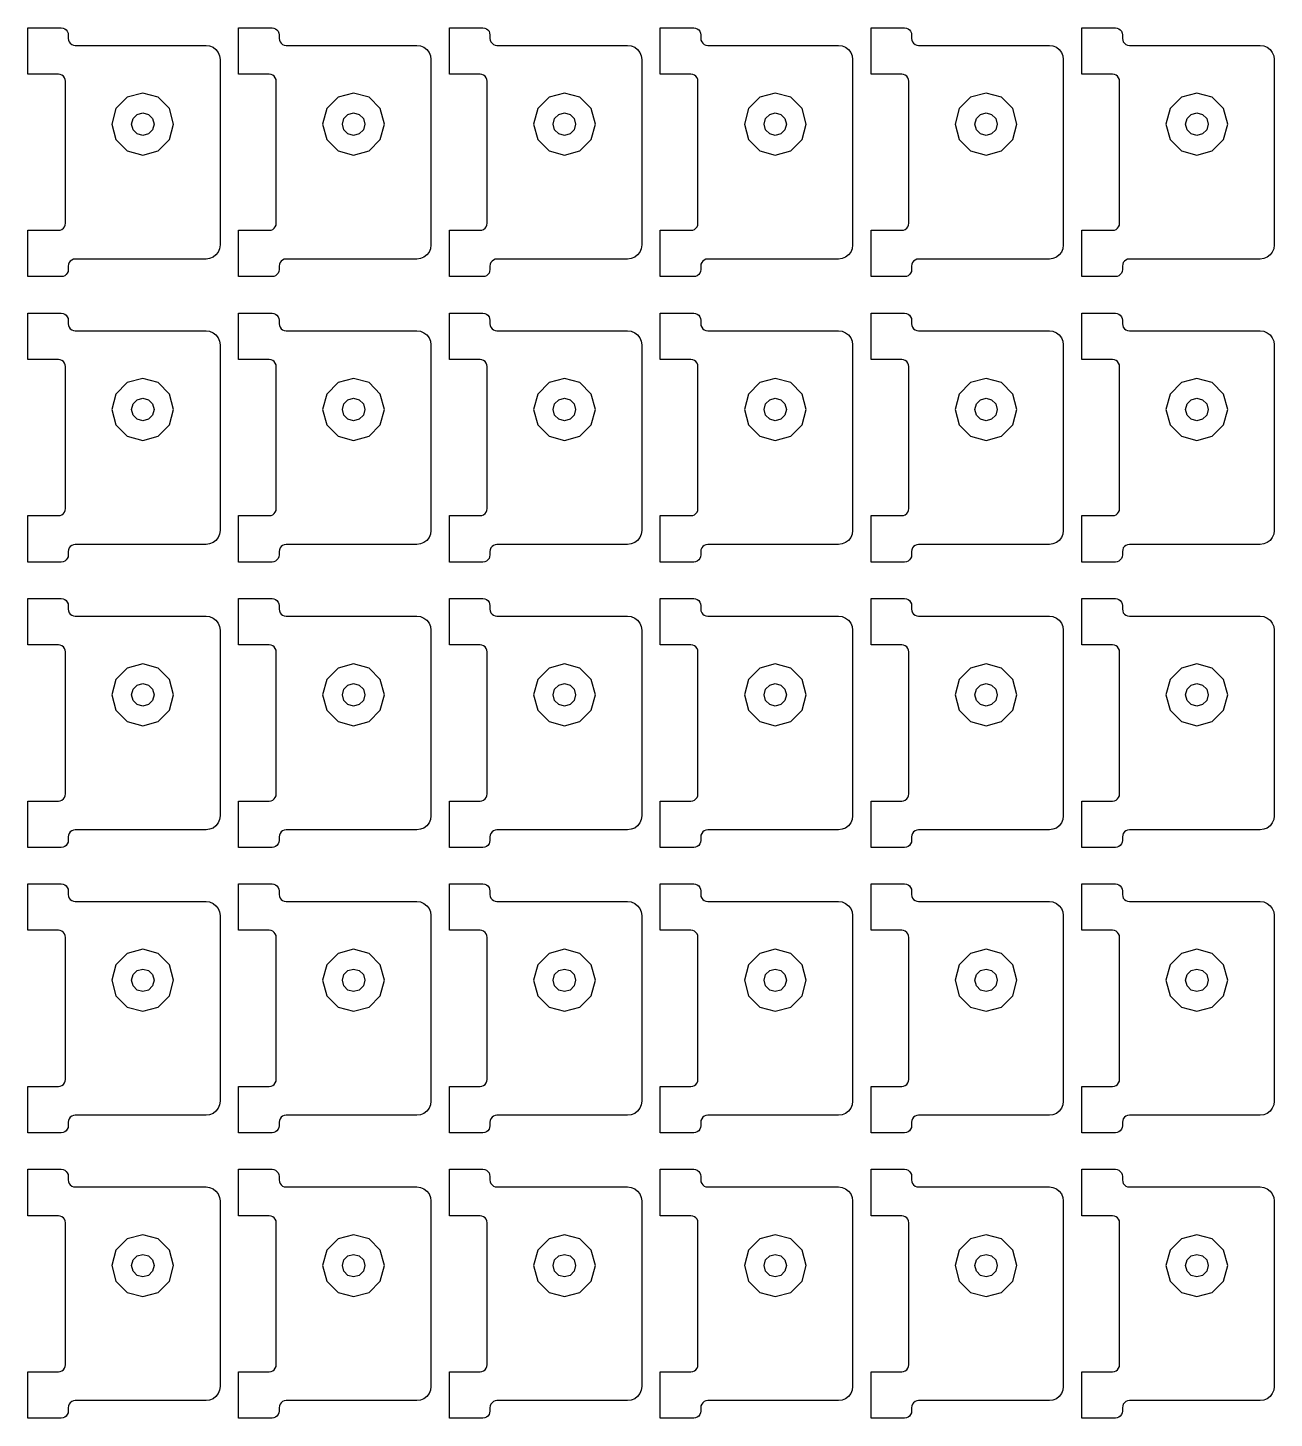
# Model space of a CAD drawing. Extents: x 11 to 212, y 11 to 212.
# Drawn here: x 134.06 to 144.49, y 73.14 to 84.78 of the extents above; entities that cross this region are included whole.
import ezdxf

# ---------------------------------------------------------------- set-up
doc = ezdxf.new("R2010")
doc.units = 0
doc.layers.add('G', color=7, linetype='continuous')

msp = doc.modelspace()

# ---------------------------------------------------------------- linework, layer by layer
at = {"layer": 'G'}
for points in [[(134.318, 83.082), (134.333, 83.084), (134.347, 83.09), (134.359, 83.1), (134.369, 83.112), (134.374, 83.126), (134.376, 83.141), (134.376, 84.329), (134.374, 84.345), (134.369, 84.359), (134.359, 84.371), (134.347, 84.38), (134.333, 84.386), (134.318, 84.388), (134.061, 84.388), (134.061, 84.776), (134.341, 84.776), (134.356, 84.774), (134.371, 84.769), (134.383, 84.759), (134.392, 84.747), (134.398, 84.733), (134.4, 84.718), (134.4, 84.688), (134.402, 84.673), (134.408, 84.659), (134.417, 84.647), (134.429, 84.637), (134.444, 84.631), (134.459, 84.629), (135.553, 84.629), (135.583, 84.625), (135.612, 84.614), (135.636, 84.595), (135.655, 84.571), (135.667, 84.542), (135.671, 84.512), (135.671, 82.959), (135.667, 82.928), (135.655, 82.9), (135.636, 82.876), (135.612, 82.857), (135.583, 82.845), (135.553, 82.841), (134.459, 82.841), (134.444, 82.839), (134.429, 82.833), (134.417, 82.824), (134.408, 82.812), (134.402, 82.798), (134.4, 82.782), (134.4, 82.753), (134.398, 82.738), (134.392, 82.724), (134.383, 82.711), (134.371, 82.702), (134.356, 82.696), (134.341, 82.694), (134.061, 82.694), (134.061, 83.082)], [(136.082, 83.082), (136.098, 83.084), (136.112, 83.09), (136.124, 83.1), (136.133, 83.112), (136.139, 83.126), (136.141, 83.141), (136.141, 84.329), (136.139, 84.345), (136.133, 84.359), (136.124, 84.371), (136.112, 84.38), (136.098, 84.386), (136.082, 84.388), (135.826, 84.388), (135.826, 84.776), (136.106, 84.776), (136.121, 84.774), (136.135, 84.769), (136.147, 84.759), (136.157, 84.747), (136.163, 84.733), (136.165, 84.718), (136.165, 84.688), (136.167, 84.673), (136.173, 84.659), (136.182, 84.647), (136.194, 84.637), (136.208, 84.631), (136.224, 84.629), (137.318, 84.629), (137.348, 84.625), (137.376, 84.614), (137.401, 84.595), (137.42, 84.571), (137.431, 84.542), (137.435, 84.512), (137.435, 82.959), (137.431, 82.928), (137.42, 82.9), (137.401, 82.876), (137.376, 82.857), (137.348, 82.845), (137.318, 82.841), (136.224, 82.841), (136.208, 82.839), (136.194, 82.833), (136.182, 82.824), (136.173, 82.812), (136.167, 82.798), (136.165, 82.782), (136.165, 82.753), (136.163, 82.738), (136.157, 82.724), (136.147, 82.711), (136.135, 82.702), (136.121, 82.696), (136.106, 82.694), (135.826, 82.694), (135.826, 83.082)], [(137.847, 83.082), (137.862, 83.084), (137.876, 83.09), (137.889, 83.1), (137.898, 83.112), (137.904, 83.126), (137.906, 83.141), (137.906, 84.329), (137.904, 84.345), (137.898, 84.359), (137.889, 84.371), (137.876, 84.38), (137.862, 84.386), (137.847, 84.388), (137.591, 84.388), (137.591, 84.776), (137.871, 84.776), (137.886, 84.774), (137.9, 84.769), (137.912, 84.759), (137.922, 84.747), (137.927, 84.733), (137.929, 84.718), (137.929, 84.688), (137.931, 84.673), (137.937, 84.659), (137.947, 84.647), (137.959, 84.637), (137.973, 84.631), (137.988, 84.629), (139.082, 84.629), (139.113, 84.625), (139.141, 84.614), (139.166, 84.595), (139.184, 84.571), (139.196, 84.542), (139.2, 84.512), (139.2, 82.959), (139.196, 82.928), (139.184, 82.9), (139.166, 82.876), (139.141, 82.857), (139.113, 82.845), (139.082, 82.841), (137.988, 82.841), (137.973, 82.839), (137.959, 82.833), (137.947, 82.824), (137.937, 82.812), (137.931, 82.798), (137.929, 82.782), (137.929, 82.753), (137.927, 82.738), (137.922, 82.724), (137.912, 82.711), (137.9, 82.702), (137.886, 82.696), (137.871, 82.694), (137.591, 82.694), (137.591, 83.082)], [(139.612, 83.082), (139.627, 83.084), (139.641, 83.09), (139.653, 83.1), (139.663, 83.112), (139.669, 83.126), (139.671, 83.141), (139.671, 84.329), (139.669, 84.345), (139.663, 84.359), (139.653, 84.371), (139.641, 84.38), (139.627, 84.386), (139.612, 84.388), (139.355, 84.388), (139.355, 84.776), (139.635, 84.776), (139.651, 84.774), (139.665, 84.769), (139.677, 84.759), (139.686, 84.747), (139.692, 84.733), (139.694, 84.718), (139.694, 84.688), (139.696, 84.673), (139.702, 84.659), (139.711, 84.647), (139.724, 84.637), (139.738, 84.631), (139.753, 84.629), (140.847, 84.629), (140.878, 84.625), (140.906, 84.614), (140.93, 84.595), (140.949, 84.571), (140.961, 84.542), (140.965, 84.512), (140.965, 82.959), (140.961, 82.928), (140.949, 82.9), (140.93, 82.876), (140.906, 82.857), (140.878, 82.845), (140.847, 82.841), (139.753, 82.841), (139.738, 82.839), (139.724, 82.833), (139.711, 82.824), (139.702, 82.812), (139.696, 82.798), (139.694, 82.782), (139.694, 82.753), (139.692, 82.738), (139.686, 82.724), (139.677, 82.711), (139.665, 82.702), (139.651, 82.696), (139.635, 82.694), (139.355, 82.694), (139.355, 83.082)], [(141.376, 83.082), (141.392, 83.084), (141.406, 83.09), (141.418, 83.1), (141.427, 83.112), (141.433, 83.126), (141.435, 83.141), (141.435, 84.329), (141.433, 84.345), (141.427, 84.359), (141.418, 84.371), (141.406, 84.38), (141.392, 84.386), (141.376, 84.388), (141.12, 84.388), (141.12, 84.776), (141.4, 84.776), (141.415, 84.774), (141.429, 84.769), (141.442, 84.759), (141.451, 84.747), (141.457, 84.733), (141.459, 84.718), (141.459, 84.688), (141.461, 84.673), (141.467, 84.659), (141.476, 84.647), (141.488, 84.637), (141.502, 84.631), (141.518, 84.629), (142.612, 84.629), (142.642, 84.625), (142.671, 84.614), (142.695, 84.595), (142.714, 84.571), (142.725, 84.542), (142.729, 84.512), (142.729, 82.959), (142.725, 82.928), (142.714, 82.9), (142.695, 82.876), (142.671, 82.857), (142.642, 82.845), (142.612, 82.841), (141.518, 82.841), (141.502, 82.839), (141.488, 82.833), (141.476, 82.824), (141.467, 82.812), (141.461, 82.798), (141.459, 82.782), (141.459, 82.753), (141.457, 82.738), (141.451, 82.724), (141.442, 82.711), (141.429, 82.702), (141.415, 82.696), (141.4, 82.694), (141.12, 82.694), (141.12, 83.082)], [(143.141, 83.082), (143.156, 83.084), (143.171, 83.09), (143.183, 83.1), (143.192, 83.112), (143.198, 83.126), (143.2, 83.141), (143.2, 84.329), (143.198, 84.345), (143.192, 84.359), (143.183, 84.371), (143.171, 84.38), (143.156, 84.386), (143.141, 84.388), (142.885, 84.388), (142.885, 84.776), (143.165, 84.776), (143.18, 84.774), (143.194, 84.769), (143.206, 84.759), (143.216, 84.747), (143.222, 84.733), (143.224, 84.718), (143.224, 84.688), (143.226, 84.673), (143.231, 84.659), (143.241, 84.647), (143.253, 84.637), (143.267, 84.631), (143.282, 84.629), (144.376, 84.629), (144.407, 84.625), (144.435, 84.614), (144.46, 84.595), (144.478, 84.571), (144.49, 84.542), (144.494, 84.512), (144.494, 82.959), (144.49, 82.928), (144.478, 82.9), (144.46, 82.876), (144.435, 82.857), (144.407, 82.845), (144.376, 82.841), (143.282, 82.841), (143.267, 82.839), (143.253, 82.833), (143.241, 82.824), (143.231, 82.812), (143.226, 82.798), (143.224, 82.782), (143.224, 82.753), (143.222, 82.738), (143.216, 82.724), (143.206, 82.711), (143.194, 82.702), (143.18, 82.696), (143.165, 82.694), (142.885, 82.694), (142.885, 83.082)], [(135.248, 83.841), (135.282, 83.971), (135.248, 84.1), (135.153, 84.195), (135.024, 84.229), (134.894, 84.195), (134.799, 84.1), (134.765, 83.971), (134.799, 83.841), (134.894, 83.746), (135.024, 83.712), (135.153, 83.746)], [(137.012, 83.841), (137.047, 83.971), (137.012, 84.1), (136.918, 84.195), (136.788, 84.229), (136.659, 84.195), (136.564, 84.1), (136.529, 83.971), (136.564, 83.841), (136.659, 83.746), (136.788, 83.712), (136.918, 83.746)], [(138.777, 83.841), (138.812, 83.971), (138.777, 84.1), (138.682, 84.195), (138.553, 84.229), (138.424, 84.195), (138.329, 84.1), (138.294, 83.971), (138.329, 83.841), (138.424, 83.746), (138.553, 83.712), (138.682, 83.746)], [(140.542, 83.841), (140.576, 83.971), (140.542, 84.1), (140.447, 84.195), (140.318, 84.229), (140.188, 84.195), (140.093, 84.1), (140.059, 83.971), (140.093, 83.841), (140.188, 83.746), (140.318, 83.712), (140.447, 83.746)], [(142.307, 83.841), (142.341, 83.971), (142.307, 84.1), (142.212, 84.195), (142.082, 84.229), (141.953, 84.195), (141.858, 84.1), (141.824, 83.971), (141.858, 83.841), (141.953, 83.746), (142.082, 83.712), (142.212, 83.746)], [(144.071, 83.841), (144.106, 83.971), (144.071, 84.1), (143.976, 84.195), (143.847, 84.229), (143.718, 84.195), (143.623, 84.1), (143.588, 83.971), (143.623, 83.841), (143.718, 83.746), (143.847, 83.712), (143.976, 83.746)], [(135.118, 83.971), (135.105, 83.924), (135.071, 83.889), (135.024, 83.876), (134.976, 83.889), (134.942, 83.924), (134.929, 83.971), (134.942, 84.018), (134.976, 84.052), (135.024, 84.065), (135.071, 84.052), (135.105, 84.018)], [(136.882, 83.971), (136.87, 83.924), (136.835, 83.889), (136.788, 83.876), (136.741, 83.889), (136.707, 83.924), (136.694, 83.971), (136.707, 84.018), (136.741, 84.052), (136.788, 84.065), (136.835, 84.052), (136.87, 84.018)], [(138.647, 83.971), (138.634, 83.924), (138.6, 83.889), (138.553, 83.876), (138.506, 83.889), (138.471, 83.924), (138.459, 83.971), (138.471, 84.018), (138.506, 84.052), (138.553, 84.065), (138.6, 84.052), (138.634, 84.018)], [(140.412, 83.971), (140.399, 83.924), (140.365, 83.889), (140.318, 83.876), (140.271, 83.889), (140.236, 83.924), (140.224, 83.971), (140.236, 84.018), (140.271, 84.052), (140.318, 84.065), (140.365, 84.052), (140.399, 84.018)], [(142.176, 83.971), (142.164, 83.924), (142.129, 83.889), (142.082, 83.876), (142.035, 83.889), (142.001, 83.924), (141.988, 83.971), (142.001, 84.018), (142.035, 84.052), (142.082, 84.065), (142.129, 84.052), (142.164, 84.018)], [(143.941, 83.971), (143.929, 83.924), (143.894, 83.889), (143.847, 83.876), (143.8, 83.889), (143.766, 83.924), (143.753, 83.971), (143.766, 84.018), (143.8, 84.052), (143.847, 84.065), (143.894, 84.052), (143.929, 84.018)], [(134.318, 80.694), (134.333, 80.696), (134.347, 80.702), (134.359, 80.711), (134.369, 80.724), (134.374, 80.738), (134.376, 80.753), (134.376, 81.941), (134.374, 81.956), (134.369, 81.971), (134.359, 81.983), (134.347, 81.992), (134.333, 81.998), (134.318, 82), (134.061, 82), (134.061, 82.388), (134.341, 82.388), (134.356, 82.386), (134.371, 82.38), (134.383, 82.371), (134.392, 82.359), (134.398, 82.345), (134.4, 82.329), (134.4, 82.3), (134.402, 82.285), (134.408, 82.271), (134.417, 82.258), (134.429, 82.249), (134.444, 82.243), (134.459, 82.241), (135.553, 82.241), (135.583, 82.237), (135.612, 82.225), (135.636, 82.207), (135.655, 82.182), (135.667, 82.154), (135.671, 82.124), (135.671, 80.571), (135.667, 80.54), (135.655, 80.512), (135.636, 80.487), (135.612, 80.469), (135.583, 80.457), (135.553, 80.453), (134.459, 80.453), (134.444, 80.451), (134.429, 80.445), (134.417, 80.436), (134.408, 80.424), (134.402, 80.409), (134.4, 80.394), (134.4, 80.365), (134.398, 80.349), (134.392, 80.335), (134.383, 80.323), (134.371, 80.314), (134.356, 80.308), (134.341, 80.306), (134.061, 80.306), (134.061, 80.694)], [(136.082, 80.694), (136.098, 80.696), (136.112, 80.702), (136.124, 80.711), (136.133, 80.724), (136.139, 80.738), (136.141, 80.753), (136.141, 81.941), (136.139, 81.956), (136.133, 81.971), (136.124, 81.983), (136.112, 81.992), (136.098, 81.998), (136.082, 82), (135.826, 82), (135.826, 82.388), (136.106, 82.388), (136.121, 82.386), (136.135, 82.38), (136.147, 82.371), (136.157, 82.359), (136.163, 82.345), (136.165, 82.329), (136.165, 82.3), (136.167, 82.285), (136.173, 82.271), (136.182, 82.258), (136.194, 82.249), (136.208, 82.243), (136.224, 82.241), (137.318, 82.241), (137.348, 82.237), (137.376, 82.225), (137.401, 82.207), (137.42, 82.182), (137.431, 82.154), (137.435, 82.124), (137.435, 80.571), (137.431, 80.54), (137.42, 80.512), (137.401, 80.487), (137.376, 80.469), (137.348, 80.457), (137.318, 80.453), (136.224, 80.453), (136.208, 80.451), (136.194, 80.445), (136.182, 80.436), (136.173, 80.424), (136.167, 80.409), (136.165, 80.394), (136.165, 80.365), (136.163, 80.349), (136.157, 80.335), (136.147, 80.323), (136.135, 80.314), (136.121, 80.308), (136.106, 80.306), (135.826, 80.306), (135.826, 80.694)], [(137.847, 80.694), (137.862, 80.696), (137.876, 80.702), (137.889, 80.711), (137.898, 80.724), (137.904, 80.738), (137.906, 80.753), (137.906, 81.941), (137.904, 81.956), (137.898, 81.971), (137.889, 81.983), (137.876, 81.992), (137.862, 81.998), (137.847, 82), (137.591, 82), (137.591, 82.388), (137.871, 82.388), (137.886, 82.386), (137.9, 82.38), (137.912, 82.371), (137.922, 82.359), (137.927, 82.345), (137.929, 82.329), (137.929, 82.3), (137.931, 82.285), (137.937, 82.271), (137.947, 82.258), (137.959, 82.249), (137.973, 82.243), (137.988, 82.241), (139.082, 82.241), (139.113, 82.237), (139.141, 82.225), (139.166, 82.207), (139.184, 82.182), (139.196, 82.154), (139.2, 82.124), (139.2, 80.571), (139.196, 80.54), (139.184, 80.512), (139.166, 80.487), (139.141, 80.469), (139.113, 80.457), (139.082, 80.453), (137.988, 80.453), (137.973, 80.451), (137.959, 80.445), (137.947, 80.436), (137.937, 80.424), (137.931, 80.409), (137.929, 80.394), (137.929, 80.365), (137.927, 80.349), (137.922, 80.335), (137.912, 80.323), (137.9, 80.314), (137.886, 80.308), (137.871, 80.306), (137.591, 80.306), (137.591, 80.694)], [(139.612, 80.694), (139.627, 80.696), (139.641, 80.702), (139.653, 80.711), (139.663, 80.724), (139.669, 80.738), (139.671, 80.753), (139.671, 81.941), (139.669, 81.956), (139.663, 81.971), (139.653, 81.983), (139.641, 81.992), (139.627, 81.998), (139.612, 82), (139.355, 82), (139.355, 82.388), (139.635, 82.388), (139.651, 82.386), (139.665, 82.38), (139.677, 82.371), (139.686, 82.359), (139.692, 82.345), (139.694, 82.329), (139.694, 82.3), (139.696, 82.285), (139.702, 82.271), (139.711, 82.258), (139.724, 82.249), (139.738, 82.243), (139.753, 82.241), (140.847, 82.241), (140.878, 82.237), (140.906, 82.225), (140.93, 82.207), (140.949, 82.182), (140.961, 82.154), (140.965, 82.124), (140.965, 80.571), (140.961, 80.54), (140.949, 80.512), (140.93, 80.487), (140.906, 80.469), (140.878, 80.457), (140.847, 80.453), (139.753, 80.453), (139.738, 80.451), (139.724, 80.445), (139.711, 80.436), (139.702, 80.424), (139.696, 80.409), (139.694, 80.394), (139.694, 80.365), (139.692, 80.349), (139.686, 80.335), (139.677, 80.323), (139.665, 80.314), (139.651, 80.308), (139.635, 80.306), (139.355, 80.306), (139.355, 80.694)], [(141.376, 80.694), (141.392, 80.696), (141.406, 80.702), (141.418, 80.711), (141.427, 80.724), (141.433, 80.738), (141.435, 80.753), (141.435, 81.941), (141.433, 81.956), (141.427, 81.971), (141.418, 81.983), (141.406, 81.992), (141.392, 81.998), (141.376, 82), (141.12, 82), (141.12, 82.388), (141.4, 82.388), (141.415, 82.386), (141.429, 82.38), (141.442, 82.371), (141.451, 82.359), (141.457, 82.345), (141.459, 82.329), (141.459, 82.3), (141.461, 82.285), (141.467, 82.271), (141.476, 82.258), (141.488, 82.249), (141.502, 82.243), (141.518, 82.241), (142.612, 82.241), (142.642, 82.237), (142.671, 82.225), (142.695, 82.207), (142.714, 82.182), (142.725, 82.154), (142.729, 82.124), (142.729, 80.571), (142.725, 80.54), (142.714, 80.512), (142.695, 80.487), (142.671, 80.469), (142.642, 80.457), (142.612, 80.453), (141.518, 80.453), (141.502, 80.451), (141.488, 80.445), (141.476, 80.436), (141.467, 80.424), (141.461, 80.409), (141.459, 80.394), (141.459, 80.365), (141.457, 80.349), (141.451, 80.335), (141.442, 80.323), (141.429, 80.314), (141.415, 80.308), (141.4, 80.306), (141.12, 80.306), (141.12, 80.694)], [(143.141, 80.694), (143.156, 80.696), (143.171, 80.702), (143.183, 80.711), (143.192, 80.724), (143.198, 80.738), (143.2, 80.753), (143.2, 81.941), (143.198, 81.956), (143.192, 81.971), (143.183, 81.983), (143.171, 81.992), (143.156, 81.998), (143.141, 82), (142.885, 82), (142.885, 82.388), (143.165, 82.388), (143.18, 82.386), (143.194, 82.38), (143.206, 82.371), (143.216, 82.359), (143.222, 82.345), (143.224, 82.329), (143.224, 82.3), (143.226, 82.285), (143.231, 82.271), (143.241, 82.258), (143.253, 82.249), (143.267, 82.243), (143.282, 82.241), (144.376, 82.241), (144.407, 82.237), (144.435, 82.225), (144.46, 82.207), (144.478, 82.182), (144.49, 82.154), (144.494, 82.124), (144.494, 80.571), (144.49, 80.54), (144.478, 80.512), (144.46, 80.487), (144.435, 80.469), (144.407, 80.457), (144.376, 80.453), (143.282, 80.453), (143.267, 80.451), (143.253, 80.445), (143.241, 80.436), (143.231, 80.424), (143.226, 80.409), (143.224, 80.394), (143.224, 80.365), (143.222, 80.349), (143.216, 80.335), (143.206, 80.323), (143.194, 80.314), (143.18, 80.308), (143.165, 80.306), (142.885, 80.306), (142.885, 80.694)], [(135.248, 81.453), (135.282, 81.582), (135.248, 81.712), (135.153, 81.807), (135.024, 81.841), (134.894, 81.807), (134.799, 81.712), (134.765, 81.582), (134.799, 81.453), (134.894, 81.358), (135.024, 81.324), (135.153, 81.358)], [(137.012, 81.453), (137.047, 81.582), (137.012, 81.712), (136.918, 81.807), (136.788, 81.841), (136.659, 81.807), (136.564, 81.712), (136.529, 81.582), (136.564, 81.453), (136.659, 81.358), (136.788, 81.324), (136.918, 81.358)], [(138.777, 81.453), (138.812, 81.582), (138.777, 81.712), (138.682, 81.807), (138.553, 81.841), (138.424, 81.807), (138.329, 81.712), (138.294, 81.582), (138.329, 81.453), (138.424, 81.358), (138.553, 81.324), (138.682, 81.358)], [(140.542, 81.453), (140.576, 81.582), (140.542, 81.712), (140.447, 81.807), (140.318, 81.841), (140.188, 81.807), (140.093, 81.712), (140.059, 81.582), (140.093, 81.453), (140.188, 81.358), (140.318, 81.324), (140.447, 81.358)], [(142.307, 81.453), (142.341, 81.582), (142.307, 81.712), (142.212, 81.807), (142.082, 81.841), (141.953, 81.807), (141.858, 81.712), (141.824, 81.582), (141.858, 81.453), (141.953, 81.358), (142.082, 81.324), (142.212, 81.358)], [(144.071, 81.453), (144.106, 81.582), (144.071, 81.712), (143.976, 81.807), (143.847, 81.841), (143.718, 81.807), (143.623, 81.712), (143.588, 81.582), (143.623, 81.453), (143.718, 81.358), (143.847, 81.324), (143.976, 81.358)], [(135.118, 81.582), (135.105, 81.535), (135.071, 81.501), (135.024, 81.488), (134.976, 81.501), (134.942, 81.535), (134.929, 81.582), (134.942, 81.629), (134.976, 81.664), (135.024, 81.676), (135.071, 81.664), (135.105, 81.629)], [(136.882, 81.582), (136.87, 81.535), (136.835, 81.501), (136.788, 81.488), (136.741, 81.501), (136.707, 81.535), (136.694, 81.582), (136.707, 81.629), (136.741, 81.664), (136.788, 81.676), (136.835, 81.664), (136.87, 81.629)], [(138.647, 81.582), (138.634, 81.535), (138.6, 81.501), (138.553, 81.488), (138.506, 81.501), (138.471, 81.535), (138.459, 81.582), (138.471, 81.629), (138.506, 81.664), (138.553, 81.676), (138.6, 81.664), (138.634, 81.629)], [(140.412, 81.582), (140.399, 81.535), (140.365, 81.501), (140.318, 81.488), (140.271, 81.501), (140.236, 81.535), (140.224, 81.582), (140.236, 81.629), (140.271, 81.664), (140.318, 81.676), (140.365, 81.664), (140.399, 81.629)], [(142.176, 81.582), (142.164, 81.535), (142.129, 81.501), (142.082, 81.488), (142.035, 81.501), (142.001, 81.535), (141.988, 81.582), (142.001, 81.629), (142.035, 81.664), (142.082, 81.676), (142.129, 81.664), (142.164, 81.629)], [(143.941, 81.582), (143.929, 81.535), (143.894, 81.501), (143.847, 81.488), (143.8, 81.501), (143.766, 81.535), (143.753, 81.582), (143.766, 81.629), (143.8, 81.664), (143.847, 81.676), (143.894, 81.664), (143.929, 81.629)], [(134.318, 78.306), (134.333, 78.308), (134.347, 78.314), (134.359, 78.323), (134.369, 78.335), (134.374, 78.349), (134.376, 78.365), (134.376, 79.553), (134.374, 79.568), (134.369, 79.582), (134.359, 79.595), (134.347, 79.604), (134.333, 79.61), (134.318, 79.612), (134.061, 79.612), (134.061, 80), (134.341, 80), (134.356, 79.998), (134.371, 79.992), (134.383, 79.983), (134.392, 79.971), (134.398, 79.956), (134.4, 79.941), (134.4, 79.912), (134.402, 79.897), (134.408, 79.882), (134.417, 79.87), (134.429, 79.861), (134.444, 79.855), (134.459, 79.853), (135.553, 79.853), (135.583, 79.849), (135.612, 79.837), (135.636, 79.818), (135.655, 79.794), (135.667, 79.766), (135.671, 79.735), (135.671, 78.182), (135.667, 78.152), (135.655, 78.124), (135.636, 78.099), (135.612, 78.08), (135.583, 78.069), (135.553, 78.065), (134.459, 78.065), (134.444, 78.063), (134.429, 78.057), (134.417, 78.047), (134.408, 78.035), (134.402, 78.021), (134.4, 78.006), (134.4, 77.976), (134.398, 77.961), (134.392, 77.947), (134.383, 77.935), (134.371, 77.926), (134.356, 77.92), (134.341, 77.918), (134.061, 77.918), (134.061, 78.306)], [(136.082, 78.306), (136.098, 78.308), (136.112, 78.314), (136.124, 78.323), (136.133, 78.335), (136.139, 78.349), (136.141, 78.365), (136.141, 79.553), (136.139, 79.568), (136.133, 79.582), (136.124, 79.595), (136.112, 79.604), (136.098, 79.61), (136.082, 79.612), (135.826, 79.612), (135.826, 80), (136.106, 80), (136.121, 79.998), (136.135, 79.992), (136.147, 79.983), (136.157, 79.971), (136.163, 79.956), (136.165, 79.941), (136.165, 79.912), (136.167, 79.897), (136.173, 79.882), (136.182, 79.87), (136.194, 79.861), (136.208, 79.855), (136.224, 79.853), (137.318, 79.853), (137.348, 79.849), (137.376, 79.837), (137.401, 79.818), (137.42, 79.794), (137.431, 79.766), (137.435, 79.735), (137.435, 78.182), (137.431, 78.152), (137.42, 78.124), (137.401, 78.099), (137.376, 78.08), (137.348, 78.069), (137.318, 78.065), (136.224, 78.065), (136.208, 78.063), (136.194, 78.057), (136.182, 78.047), (136.173, 78.035), (136.167, 78.021), (136.165, 78.006), (136.165, 77.976), (136.163, 77.961), (136.157, 77.947), (136.147, 77.935), (136.135, 77.926), (136.121, 77.92), (136.106, 77.918), (135.826, 77.918), (135.826, 78.306)], [(137.847, 78.306), (137.862, 78.308), (137.876, 78.314), (137.889, 78.323), (137.898, 78.335), (137.904, 78.349), (137.906, 78.365), (137.906, 79.553), (137.904, 79.568), (137.898, 79.582), (137.889, 79.595), (137.876, 79.604), (137.862, 79.61), (137.847, 79.612), (137.591, 79.612), (137.591, 80), (137.871, 80), (137.886, 79.998), (137.9, 79.992), (137.912, 79.983), (137.922, 79.971), (137.927, 79.956), (137.929, 79.941), (137.929, 79.912), (137.931, 79.897), (137.937, 79.882), (137.947, 79.87), (137.959, 79.861), (137.973, 79.855), (137.988, 79.853), (139.082, 79.853), (139.113, 79.849), (139.141, 79.837), (139.166, 79.818), (139.184, 79.794), (139.196, 79.766), (139.2, 79.735), (139.2, 78.182), (139.196, 78.152), (139.184, 78.124), (139.166, 78.099), (139.141, 78.08), (139.113, 78.069), (139.082, 78.065), (137.988, 78.065), (137.973, 78.063), (137.959, 78.057), (137.947, 78.047), (137.937, 78.035), (137.931, 78.021), (137.929, 78.006), (137.929, 77.976), (137.927, 77.961), (137.922, 77.947), (137.912, 77.935), (137.9, 77.926), (137.886, 77.92), (137.871, 77.918), (137.591, 77.918), (137.591, 78.306)], [(139.612, 78.306), (139.627, 78.308), (139.641, 78.314), (139.653, 78.323), (139.663, 78.335), (139.669, 78.349), (139.671, 78.365), (139.671, 79.553), (139.669, 79.568), (139.663, 79.582), (139.653, 79.595), (139.641, 79.604), (139.627, 79.61), (139.612, 79.612), (139.355, 79.612), (139.355, 80), (139.635, 80), (139.651, 79.998), (139.665, 79.992), (139.677, 79.983), (139.686, 79.971), (139.692, 79.956), (139.694, 79.941), (139.694, 79.912), (139.696, 79.897), (139.702, 79.882), (139.711, 79.87), (139.724, 79.861), (139.738, 79.855), (139.753, 79.853), (140.847, 79.853), (140.878, 79.849), (140.906, 79.837), (140.93, 79.818), (140.949, 79.794), (140.961, 79.766), (140.965, 79.735), (140.965, 78.182), (140.961, 78.152), (140.949, 78.124), (140.93, 78.099), (140.906, 78.08), (140.878, 78.069), (140.847, 78.065), (139.753, 78.065), (139.738, 78.063), (139.724, 78.057), (139.711, 78.047), (139.702, 78.035), (139.696, 78.021), (139.694, 78.006), (139.694, 77.976), (139.692, 77.961), (139.686, 77.947), (139.677, 77.935), (139.665, 77.926), (139.651, 77.92), (139.635, 77.918), (139.355, 77.918), (139.355, 78.306)], [(141.376, 78.306), (141.392, 78.308), (141.406, 78.314), (141.418, 78.323), (141.427, 78.335), (141.433, 78.349), (141.435, 78.365), (141.435, 79.553), (141.433, 79.568), (141.427, 79.582), (141.418, 79.595), (141.406, 79.604), (141.392, 79.61), (141.376, 79.612), (141.12, 79.612), (141.12, 80), (141.4, 80), (141.415, 79.998), (141.429, 79.992), (141.442, 79.983), (141.451, 79.971), (141.457, 79.956), (141.459, 79.941), (141.459, 79.912), (141.461, 79.897), (141.467, 79.882), (141.476, 79.87), (141.488, 79.861), (141.502, 79.855), (141.518, 79.853), (142.612, 79.853), (142.642, 79.849), (142.671, 79.837), (142.695, 79.818), (142.714, 79.794), (142.725, 79.766), (142.729, 79.735), (142.729, 78.182), (142.725, 78.152), (142.714, 78.124), (142.695, 78.099), (142.671, 78.08), (142.642, 78.069), (142.612, 78.065), (141.518, 78.065), (141.502, 78.063), (141.488, 78.057), (141.476, 78.047), (141.467, 78.035), (141.461, 78.021), (141.459, 78.006), (141.459, 77.976), (141.457, 77.961), (141.451, 77.947), (141.442, 77.935), (141.429, 77.926), (141.415, 77.92), (141.4, 77.918), (141.12, 77.918), (141.12, 78.306)], [(143.141, 78.306), (143.156, 78.308), (143.171, 78.314), (143.183, 78.323), (143.192, 78.335), (143.198, 78.349), (143.2, 78.365), (143.2, 79.553), (143.198, 79.568), (143.192, 79.582), (143.183, 79.595), (143.171, 79.604), (143.156, 79.61), (143.141, 79.612), (142.885, 79.612), (142.885, 80), (143.165, 80), (143.18, 79.998), (143.194, 79.992), (143.206, 79.983), (143.216, 79.971), (143.222, 79.956), (143.224, 79.941), (143.224, 79.912), (143.226, 79.897), (143.231, 79.882), (143.241, 79.87), (143.253, 79.861), (143.267, 79.855), (143.282, 79.853), (144.376, 79.853), (144.407, 79.849), (144.435, 79.837), (144.46, 79.818), (144.478, 79.794), (144.49, 79.766), (144.494, 79.735), (144.494, 78.182), (144.49, 78.152), (144.478, 78.124), (144.46, 78.099), (144.435, 78.08), (144.407, 78.069), (144.376, 78.065), (143.282, 78.065), (143.267, 78.063), (143.253, 78.057), (143.241, 78.047), (143.231, 78.035), (143.226, 78.021), (143.224, 78.006), (143.224, 77.976), (143.222, 77.961), (143.216, 77.947), (143.206, 77.935), (143.194, 77.926), (143.18, 77.92), (143.165, 77.918), (142.885, 77.918), (142.885, 78.306)], [(135.248, 79.065), (135.282, 79.194), (135.248, 79.324), (135.153, 79.418), (135.024, 79.453), (134.894, 79.418), (134.799, 79.324), (134.765, 79.194), (134.799, 79.065), (134.894, 78.97), (135.024, 78.935), (135.153, 78.97)], [(137.012, 79.065), (137.047, 79.194), (137.012, 79.324), (136.918, 79.418), (136.788, 79.453), (136.659, 79.418), (136.564, 79.324), (136.529, 79.194), (136.564, 79.065), (136.659, 78.97), (136.788, 78.935), (136.918, 78.97)], [(138.777, 79.065), (138.812, 79.194), (138.777, 79.324), (138.682, 79.418), (138.553, 79.453), (138.424, 79.418), (138.329, 79.324), (138.294, 79.194), (138.329, 79.065), (138.424, 78.97), (138.553, 78.935), (138.682, 78.97)], [(140.542, 79.065), (140.576, 79.194), (140.542, 79.324), (140.447, 79.418), (140.318, 79.453), (140.188, 79.418), (140.093, 79.324), (140.059, 79.194), (140.093, 79.065), (140.188, 78.97), (140.318, 78.935), (140.447, 78.97)], [(142.307, 79.065), (142.341, 79.194), (142.307, 79.324), (142.212, 79.418), (142.082, 79.453), (141.953, 79.418), (141.858, 79.324), (141.824, 79.194), (141.858, 79.065), (141.953, 78.97), (142.082, 78.935), (142.212, 78.97)], [(144.071, 79.065), (144.106, 79.194), (144.071, 79.324), (143.976, 79.418), (143.847, 79.453), (143.718, 79.418), (143.623, 79.324), (143.588, 79.194), (143.623, 79.065), (143.718, 78.97), (143.847, 78.935), (143.976, 78.97)], [(135.118, 79.194), (135.105, 79.147), (135.071, 79.113), (135.024, 79.1), (134.976, 79.113), (134.942, 79.147), (134.929, 79.194), (134.942, 79.241), (134.976, 79.276), (135.024, 79.288), (135.071, 79.276), (135.105, 79.241)], [(136.882, 79.194), (136.87, 79.147), (136.835, 79.113), (136.788, 79.1), (136.741, 79.113), (136.707, 79.147), (136.694, 79.194), (136.707, 79.241), (136.741, 79.276), (136.788, 79.288), (136.835, 79.276), (136.87, 79.241)], [(138.647, 79.194), (138.634, 79.147), (138.6, 79.113), (138.553, 79.1), (138.506, 79.113), (138.471, 79.147), (138.459, 79.194), (138.471, 79.241), (138.506, 79.276), (138.553, 79.288), (138.6, 79.276), (138.634, 79.241)], [(140.412, 79.194), (140.399, 79.147), (140.365, 79.113), (140.318, 79.1), (140.271, 79.113), (140.236, 79.147), (140.224, 79.194), (140.236, 79.241), (140.271, 79.276), (140.318, 79.288), (140.365, 79.276), (140.399, 79.241)], [(142.176, 79.194), (142.164, 79.147), (142.129, 79.113), (142.082, 79.1), (142.035, 79.113), (142.001, 79.147), (141.988, 79.194), (142.001, 79.241), (142.035, 79.276), (142.082, 79.288), (142.129, 79.276), (142.164, 79.241)], [(143.941, 79.194), (143.929, 79.147), (143.894, 79.113), (143.847, 79.1), (143.8, 79.113), (143.766, 79.147), (143.753, 79.194), (143.766, 79.241), (143.8, 79.276), (143.847, 79.288), (143.894, 79.276), (143.929, 79.241)], [(134.318, 75.918), (134.333, 75.92), (134.347, 75.926), (134.359, 75.935), (134.369, 75.947), (134.374, 75.961), (134.376, 75.976), (134.376, 77.165), (134.374, 77.18), (134.369, 77.194), (134.359, 77.206), (134.347, 77.216), (134.333, 77.222), (134.318, 77.224), (134.061, 77.224), (134.061, 77.612), (134.341, 77.612), (134.356, 77.61), (134.371, 77.604), (134.383, 77.595), (134.392, 77.582), (134.398, 77.568), (134.4, 77.553), (134.4, 77.524), (134.402, 77.508), (134.408, 77.494), (134.417, 77.482), (134.429, 77.473), (134.444, 77.467), (134.459, 77.465), (135.553, 77.465), (135.583, 77.461), (135.612, 77.449), (135.636, 77.43), (135.655, 77.406), (135.667, 77.378), (135.671, 77.347), (135.671, 75.794), (135.667, 75.764), (135.655, 75.735), (135.636, 75.711), (135.612, 75.692), (135.583, 75.68), (135.553, 75.676), (134.459, 75.676), (134.444, 75.674), (134.429, 75.669), (134.417, 75.659), (134.408, 75.647), (134.402, 75.633), (134.4, 75.618), (134.4, 75.588), (134.398, 75.573), (134.392, 75.559), (134.383, 75.547), (134.371, 75.537), (134.356, 75.531), (134.341, 75.529), (134.061, 75.529), (134.061, 75.918)], [(136.082, 75.918), (136.098, 75.92), (136.112, 75.926), (136.124, 75.935), (136.133, 75.947), (136.139, 75.961), (136.141, 75.976), (136.141, 77.165), (136.139, 77.18), (136.133, 77.194), (136.124, 77.206), (136.112, 77.216), (136.098, 77.222), (136.082, 77.224), (135.826, 77.224), (135.826, 77.612), (136.106, 77.612), (136.121, 77.61), (136.135, 77.604), (136.147, 77.595), (136.157, 77.582), (136.163, 77.568), (136.165, 77.553), (136.165, 77.524), (136.167, 77.508), (136.173, 77.494), (136.182, 77.482), (136.194, 77.473), (136.208, 77.467), (136.224, 77.465), (137.318, 77.465), (137.348, 77.461), (137.376, 77.449), (137.401, 77.43), (137.42, 77.406), (137.431, 77.378), (137.435, 77.347), (137.435, 75.794), (137.431, 75.764), (137.42, 75.735), (137.401, 75.711), (137.376, 75.692), (137.348, 75.68), (137.318, 75.676), (136.224, 75.676), (136.208, 75.674), (136.194, 75.669), (136.182, 75.659), (136.173, 75.647), (136.167, 75.633), (136.165, 75.618), (136.165, 75.588), (136.163, 75.573), (136.157, 75.559), (136.147, 75.547), (136.135, 75.537), (136.121, 75.531), (136.106, 75.529), (135.826, 75.529), (135.826, 75.918)], [(137.847, 75.918), (137.862, 75.92), (137.876, 75.926), (137.889, 75.935), (137.898, 75.947), (137.904, 75.961), (137.906, 75.976), (137.906, 77.165), (137.904, 77.18), (137.898, 77.194), (137.889, 77.206), (137.876, 77.216), (137.862, 77.222), (137.847, 77.224), (137.591, 77.224), (137.591, 77.612), (137.871, 77.612), (137.886, 77.61), (137.9, 77.604), (137.912, 77.595), (137.922, 77.582), (137.927, 77.568), (137.929, 77.553), (137.929, 77.524), (137.931, 77.508), (137.937, 77.494), (137.947, 77.482), (137.959, 77.473), (137.973, 77.467), (137.988, 77.465), (139.082, 77.465), (139.113, 77.461), (139.141, 77.449), (139.166, 77.43), (139.184, 77.406), (139.196, 77.378), (139.2, 77.347), (139.2, 75.794), (139.196, 75.764), (139.184, 75.735), (139.166, 75.711), (139.141, 75.692), (139.113, 75.68), (139.082, 75.676), (137.988, 75.676), (137.973, 75.674), (137.959, 75.669), (137.947, 75.659), (137.937, 75.647), (137.931, 75.633), (137.929, 75.618), (137.929, 75.588), (137.927, 75.573), (137.922, 75.559), (137.912, 75.547), (137.9, 75.537), (137.886, 75.531), (137.871, 75.529), (137.591, 75.529), (137.591, 75.918)], [(139.612, 75.918), (139.627, 75.92), (139.641, 75.926), (139.653, 75.935), (139.663, 75.947), (139.669, 75.961), (139.671, 75.976), (139.671, 77.165), (139.669, 77.18), (139.663, 77.194), (139.653, 77.206), (139.641, 77.216), (139.627, 77.222), (139.612, 77.224), (139.355, 77.224), (139.355, 77.612), (139.635, 77.612), (139.651, 77.61), (139.665, 77.604), (139.677, 77.595), (139.686, 77.582), (139.692, 77.568), (139.694, 77.553), (139.694, 77.524), (139.696, 77.508), (139.702, 77.494), (139.711, 77.482), (139.724, 77.473), (139.738, 77.467), (139.753, 77.465), (140.847, 77.465), (140.878, 77.461), (140.906, 77.449), (140.93, 77.43), (140.949, 77.406), (140.961, 77.378), (140.965, 77.347), (140.965, 75.794), (140.961, 75.764), (140.949, 75.735), (140.93, 75.711), (140.906, 75.692), (140.878, 75.68), (140.847, 75.676), (139.753, 75.676), (139.738, 75.674), (139.724, 75.669), (139.711, 75.659), (139.702, 75.647), (139.696, 75.633), (139.694, 75.618), (139.694, 75.588), (139.692, 75.573), (139.686, 75.559), (139.677, 75.547), (139.665, 75.537), (139.651, 75.531), (139.635, 75.529), (139.355, 75.529), (139.355, 75.918)], [(141.376, 75.918), (141.392, 75.92), (141.406, 75.926), (141.418, 75.935), (141.427, 75.947), (141.433, 75.961), (141.435, 75.976), (141.435, 77.165), (141.433, 77.18), (141.427, 77.194), (141.418, 77.206), (141.406, 77.216), (141.392, 77.222), (141.376, 77.224), (141.12, 77.224), (141.12, 77.612), (141.4, 77.612), (141.415, 77.61), (141.429, 77.604), (141.442, 77.595), (141.451, 77.582), (141.457, 77.568), (141.459, 77.553), (141.459, 77.524), (141.461, 77.508), (141.467, 77.494), (141.476, 77.482), (141.488, 77.473), (141.502, 77.467), (141.518, 77.465), (142.612, 77.465), (142.642, 77.461), (142.671, 77.449), (142.695, 77.43), (142.714, 77.406), (142.725, 77.378), (142.729, 77.347), (142.729, 75.794), (142.725, 75.764), (142.714, 75.735), (142.695, 75.711), (142.671, 75.692), (142.642, 75.68), (142.612, 75.676), (141.518, 75.676), (141.502, 75.674), (141.488, 75.669), (141.476, 75.659), (141.467, 75.647), (141.461, 75.633), (141.459, 75.618), (141.459, 75.588), (141.457, 75.573), (141.451, 75.559), (141.442, 75.547), (141.429, 75.537), (141.415, 75.531), (141.4, 75.529), (141.12, 75.529), (141.12, 75.918)], [(143.141, 75.918), (143.156, 75.92), (143.171, 75.926), (143.183, 75.935), (143.192, 75.947), (143.198, 75.961), (143.2, 75.976), (143.2, 77.165), (143.198, 77.18), (143.192, 77.194), (143.183, 77.206), (143.171, 77.216), (143.156, 77.222), (143.141, 77.224), (142.885, 77.224), (142.885, 77.612), (143.165, 77.612), (143.18, 77.61), (143.194, 77.604), (143.206, 77.595), (143.216, 77.582), (143.222, 77.568), (143.224, 77.553), (143.224, 77.524), (143.226, 77.508), (143.231, 77.494), (143.241, 77.482), (143.253, 77.473), (143.267, 77.467), (143.282, 77.465), (144.376, 77.465), (144.407, 77.461), (144.435, 77.449), (144.46, 77.43), (144.478, 77.406), (144.49, 77.378), (144.494, 77.347), (144.494, 75.794), (144.49, 75.764), (144.478, 75.735), (144.46, 75.711), (144.435, 75.692), (144.407, 75.68), (144.376, 75.676), (143.282, 75.676), (143.267, 75.674), (143.253, 75.669), (143.241, 75.659), (143.231, 75.647), (143.226, 75.633), (143.224, 75.618), (143.224, 75.588), (143.222, 75.573), (143.216, 75.559), (143.206, 75.547), (143.194, 75.537), (143.18, 75.531), (143.165, 75.529), (142.885, 75.529), (142.885, 75.918)], [(135.248, 76.676), (135.282, 76.806), (135.248, 76.935), (135.153, 77.03), (135.024, 77.065), (134.894, 77.03), (134.799, 76.935), (134.765, 76.806), (134.799, 76.676), (134.894, 76.582), (135.024, 76.547), (135.153, 76.582)], [(137.012, 76.676), (137.047, 76.806), (137.012, 76.935), (136.918, 77.03), (136.788, 77.065), (136.659, 77.03), (136.564, 76.935), (136.529, 76.806), (136.564, 76.676), (136.659, 76.582), (136.788, 76.547), (136.918, 76.582)], [(138.777, 76.676), (138.812, 76.806), (138.777, 76.935), (138.682, 77.03), (138.553, 77.065), (138.424, 77.03), (138.329, 76.935), (138.294, 76.806), (138.329, 76.676), (138.424, 76.582), (138.553, 76.547), (138.682, 76.582)], [(140.542, 76.676), (140.576, 76.806), (140.542, 76.935), (140.447, 77.03), (140.318, 77.065), (140.188, 77.03), (140.093, 76.935), (140.059, 76.806), (140.093, 76.676), (140.188, 76.582), (140.318, 76.547), (140.447, 76.582)], [(142.307, 76.676), (142.341, 76.806), (142.307, 76.935), (142.212, 77.03), (142.082, 77.065), (141.953, 77.03), (141.858, 76.935), (141.824, 76.806), (141.858, 76.676), (141.953, 76.582), (142.082, 76.547), (142.212, 76.582)], [(144.071, 76.676), (144.106, 76.806), (144.071, 76.935), (143.976, 77.03), (143.847, 77.065), (143.718, 77.03), (143.623, 76.935), (143.588, 76.806), (143.623, 76.676), (143.718, 76.582), (143.847, 76.547), (143.976, 76.582)], [(135.118, 76.806), (135.105, 76.759), (135.071, 76.724), (135.024, 76.712), (134.976, 76.724), (134.942, 76.759), (134.929, 76.806), (134.942, 76.853), (134.976, 76.887), (135.024, 76.9), (135.071, 76.887), (135.105, 76.853)], [(136.882, 76.806), (136.87, 76.759), (136.835, 76.724), (136.788, 76.712), (136.741, 76.724), (136.707, 76.759), (136.694, 76.806), (136.707, 76.853), (136.741, 76.887), (136.788, 76.9), (136.835, 76.887), (136.87, 76.853)], [(138.647, 76.806), (138.634, 76.759), (138.6, 76.724), (138.553, 76.712), (138.506, 76.724), (138.471, 76.759), (138.459, 76.806), (138.471, 76.853), (138.506, 76.887), (138.553, 76.9), (138.6, 76.887), (138.634, 76.853)], [(140.412, 76.806), (140.399, 76.759), (140.365, 76.724), (140.318, 76.712), (140.271, 76.724), (140.236, 76.759), (140.224, 76.806), (140.236, 76.853), (140.271, 76.887), (140.318, 76.9), (140.365, 76.887), (140.399, 76.853)], [(142.176, 76.806), (142.164, 76.759), (142.129, 76.724), (142.082, 76.712), (142.035, 76.724), (142.001, 76.759), (141.988, 76.806), (142.001, 76.853), (142.035, 76.887), (142.082, 76.9), (142.129, 76.887), (142.164, 76.853)], [(143.941, 76.806), (143.929, 76.759), (143.894, 76.724), (143.847, 76.712), (143.8, 76.724), (143.766, 76.759), (143.753, 76.806), (143.766, 76.853), (143.8, 76.887), (143.847, 76.9), (143.894, 76.887), (143.929, 76.853)], [(134.318, 73.529), (134.333, 73.531), (134.347, 73.537), (134.359, 73.547), (134.369, 73.559), (134.374, 73.573), (134.376, 73.588), (134.376, 74.776), (134.374, 74.792), (134.369, 74.806), (134.359, 74.818), (134.347, 74.827), (134.333, 74.833), (134.318, 74.835), (134.061, 74.835), (134.061, 75.224), (134.341, 75.224), (134.356, 75.222), (134.371, 75.216), (134.383, 75.206), (134.392, 75.194), (134.398, 75.18), (134.4, 75.165), (134.4, 75.135), (134.402, 75.12), (134.408, 75.106), (134.417, 75.094), (134.429, 75.084), (134.444, 75.078), (134.459, 75.076), (135.553, 75.076), (135.583, 75.072), (135.612, 75.061), (135.636, 75.042), (135.655, 75.018), (135.667, 74.989), (135.671, 74.959), (135.671, 73.406), (135.667, 73.375), (135.655, 73.347), (135.636, 73.323), (135.612, 73.304), (135.583, 73.292), (135.553, 73.288), (134.459, 73.288), (134.444, 73.286), (134.429, 73.28), (134.417, 73.271), (134.408, 73.259), (134.402, 73.245), (134.4, 73.229), (134.4, 73.2), (134.398, 73.185), (134.392, 73.171), (134.383, 73.158), (134.371, 73.149), (134.356, 73.143), (134.341, 73.141), (134.061, 73.141), (134.061, 73.529)], [(136.082, 73.529), (136.098, 73.531), (136.112, 73.537), (136.124, 73.547), (136.133, 73.559), (136.139, 73.573), (136.141, 73.588), (136.141, 74.776), (136.139, 74.792), (136.133, 74.806), (136.124, 74.818), (136.112, 74.827), (136.098, 74.833), (136.082, 74.835), (135.826, 74.835), (135.826, 75.224), (136.106, 75.224), (136.121, 75.222), (136.135, 75.216), (136.147, 75.206), (136.157, 75.194), (136.163, 75.18), (136.165, 75.165), (136.165, 75.135), (136.167, 75.12), (136.173, 75.106), (136.182, 75.094), (136.194, 75.084), (136.208, 75.078), (136.224, 75.076), (137.318, 75.076), (137.348, 75.072), (137.376, 75.061), (137.401, 75.042), (137.42, 75.018), (137.431, 74.989), (137.435, 74.959), (137.435, 73.406), (137.431, 73.375), (137.42, 73.347), (137.401, 73.323), (137.376, 73.304), (137.348, 73.292), (137.318, 73.288), (136.224, 73.288), (136.208, 73.286), (136.194, 73.28), (136.182, 73.271), (136.173, 73.259), (136.167, 73.245), (136.165, 73.229), (136.165, 73.2), (136.163, 73.185), (136.157, 73.171), (136.147, 73.158), (136.135, 73.149), (136.121, 73.143), (136.106, 73.141), (135.826, 73.141), (135.826, 73.529)], [(137.847, 73.529), (137.862, 73.531), (137.876, 73.537), (137.889, 73.547), (137.898, 73.559), (137.904, 73.573), (137.906, 73.588), (137.906, 74.776), (137.904, 74.792), (137.898, 74.806), (137.889, 74.818), (137.876, 74.827), (137.862, 74.833), (137.847, 74.835), (137.591, 74.835), (137.591, 75.224), (137.871, 75.224), (137.886, 75.222), (137.9, 75.216), (137.912, 75.206), (137.922, 75.194), (137.927, 75.18), (137.929, 75.165), (137.929, 75.135), (137.931, 75.12), (137.937, 75.106), (137.947, 75.094), (137.959, 75.084), (137.973, 75.078), (137.988, 75.076), (139.082, 75.076), (139.113, 75.072), (139.141, 75.061), (139.166, 75.042), (139.184, 75.018), (139.196, 74.989), (139.2, 74.959), (139.2, 73.406), (139.196, 73.375), (139.184, 73.347), (139.166, 73.323), (139.141, 73.304), (139.113, 73.292), (139.082, 73.288), (137.988, 73.288), (137.973, 73.286), (137.959, 73.28), (137.947, 73.271), (137.937, 73.259), (137.931, 73.245), (137.929, 73.229), (137.929, 73.2), (137.927, 73.185), (137.922, 73.171), (137.912, 73.158), (137.9, 73.149), (137.886, 73.143), (137.871, 73.141), (137.591, 73.141), (137.591, 73.529)], [(139.612, 73.529), (139.627, 73.531), (139.641, 73.537), (139.653, 73.547), (139.663, 73.559), (139.669, 73.573), (139.671, 73.588), (139.671, 74.776), (139.669, 74.792), (139.663, 74.806), (139.653, 74.818), (139.641, 74.827), (139.627, 74.833), (139.612, 74.835), (139.355, 74.835), (139.355, 75.224), (139.635, 75.224), (139.651, 75.222), (139.665, 75.216), (139.677, 75.206), (139.686, 75.194), (139.692, 75.18), (139.694, 75.165), (139.694, 75.135), (139.696, 75.12), (139.702, 75.106), (139.711, 75.094), (139.724, 75.084), (139.738, 75.078), (139.753, 75.076), (140.847, 75.076), (140.878, 75.072), (140.906, 75.061), (140.93, 75.042), (140.949, 75.018), (140.961, 74.989), (140.965, 74.959), (140.965, 73.406), (140.961, 73.375), (140.949, 73.347), (140.93, 73.323), (140.906, 73.304), (140.878, 73.292), (140.847, 73.288), (139.753, 73.288), (139.738, 73.286), (139.724, 73.28), (139.711, 73.271), (139.702, 73.259), (139.696, 73.245), (139.694, 73.229), (139.694, 73.2), (139.692, 73.185), (139.686, 73.171), (139.677, 73.158), (139.665, 73.149), (139.651, 73.143), (139.635, 73.141), (139.355, 73.141), (139.355, 73.529)], [(141.376, 73.529), (141.392, 73.531), (141.406, 73.537), (141.418, 73.547), (141.427, 73.559), (141.433, 73.573), (141.435, 73.588), (141.435, 74.776), (141.433, 74.792), (141.427, 74.806), (141.418, 74.818), (141.406, 74.827), (141.392, 74.833), (141.376, 74.835), (141.12, 74.835), (141.12, 75.224), (141.4, 75.224), (141.415, 75.222), (141.429, 75.216), (141.442, 75.206), (141.451, 75.194), (141.457, 75.18), (141.459, 75.165), (141.459, 75.135), (141.461, 75.12), (141.467, 75.106), (141.476, 75.094), (141.488, 75.084), (141.502, 75.078), (141.518, 75.076), (142.612, 75.076), (142.642, 75.072), (142.671, 75.061), (142.695, 75.042), (142.714, 75.018), (142.725, 74.989), (142.729, 74.959), (142.729, 73.406), (142.725, 73.375), (142.714, 73.347), (142.695, 73.323), (142.671, 73.304), (142.642, 73.292), (142.612, 73.288), (141.518, 73.288), (141.502, 73.286), (141.488, 73.28), (141.476, 73.271), (141.467, 73.259), (141.461, 73.245), (141.459, 73.229), (141.459, 73.2), (141.457, 73.185), (141.451, 73.171), (141.442, 73.158), (141.429, 73.149), (141.415, 73.143), (141.4, 73.141), (141.12, 73.141), (141.12, 73.529)], [(143.141, 73.529), (143.156, 73.531), (143.171, 73.537), (143.183, 73.547), (143.192, 73.559), (143.198, 73.573), (143.2, 73.588), (143.2, 74.776), (143.198, 74.792), (143.192, 74.806), (143.183, 74.818), (143.171, 74.827), (143.156, 74.833), (143.141, 74.835), (142.885, 74.835), (142.885, 75.224), (143.165, 75.224), (143.18, 75.222), (143.194, 75.216), (143.206, 75.206), (143.216, 75.194), (143.222, 75.18), (143.224, 75.165), (143.224, 75.135), (143.226, 75.12), (143.231, 75.106), (143.241, 75.094), (143.253, 75.084), (143.267, 75.078), (143.282, 75.076), (144.376, 75.076), (144.407, 75.072), (144.435, 75.061), (144.46, 75.042), (144.478, 75.018), (144.49, 74.989), (144.494, 74.959), (144.494, 73.406), (144.49, 73.375), (144.478, 73.347), (144.46, 73.323), (144.435, 73.304), (144.407, 73.292), (144.376, 73.288), (143.282, 73.288), (143.267, 73.286), (143.253, 73.28), (143.241, 73.271), (143.231, 73.259), (143.226, 73.245), (143.224, 73.229), (143.224, 73.2), (143.222, 73.185), (143.216, 73.171), (143.206, 73.158), (143.194, 73.149), (143.18, 73.143), (143.165, 73.141), (142.885, 73.141), (142.885, 73.529)], [(135.248, 74.288), (135.282, 74.418), (135.248, 74.547), (135.153, 74.642), (135.024, 74.676), (134.894, 74.642), (134.799, 74.547), (134.765, 74.418), (134.799, 74.288), (134.894, 74.193), (135.024, 74.159), (135.153, 74.193)], [(137.012, 74.288), (137.047, 74.418), (137.012, 74.547), (136.918, 74.642), (136.788, 74.676), (136.659, 74.642), (136.564, 74.547), (136.529, 74.418), (136.564, 74.288), (136.659, 74.193), (136.788, 74.159), (136.918, 74.193)], [(138.777, 74.288), (138.812, 74.418), (138.777, 74.547), (138.682, 74.642), (138.553, 74.676), (138.424, 74.642), (138.329, 74.547), (138.294, 74.418), (138.329, 74.288), (138.424, 74.193), (138.553, 74.159), (138.682, 74.193)], [(140.542, 74.288), (140.576, 74.418), (140.542, 74.547), (140.447, 74.642), (140.318, 74.676), (140.188, 74.642), (140.093, 74.547), (140.059, 74.418), (140.093, 74.288), (140.188, 74.193), (140.318, 74.159), (140.447, 74.193)], [(142.307, 74.288), (142.341, 74.418), (142.307, 74.547), (142.212, 74.642), (142.082, 74.676), (141.953, 74.642), (141.858, 74.547), (141.824, 74.418), (141.858, 74.288), (141.953, 74.193), (142.082, 74.159), (142.212, 74.193)], [(144.071, 74.288), (144.106, 74.418), (144.071, 74.547), (143.976, 74.642), (143.847, 74.676), (143.718, 74.642), (143.623, 74.547), (143.588, 74.418), (143.623, 74.288), (143.718, 74.193), (143.847, 74.159), (143.976, 74.193)], [(135.118, 74.418), (135.105, 74.371), (135.071, 74.336), (135.024, 74.324), (134.976, 74.336), (134.942, 74.371), (134.929, 74.418), (134.942, 74.465), (134.976, 74.499), (135.024, 74.512), (135.071, 74.499), (135.105, 74.465)], [(136.882, 74.418), (136.87, 74.371), (136.835, 74.336), (136.788, 74.324), (136.741, 74.336), (136.707, 74.371), (136.694, 74.418), (136.707, 74.465), (136.741, 74.499), (136.788, 74.512), (136.835, 74.499), (136.87, 74.465)], [(138.647, 74.418), (138.634, 74.371), (138.6, 74.336), (138.553, 74.324), (138.506, 74.336), (138.471, 74.371), (138.459, 74.418), (138.471, 74.465), (138.506, 74.499), (138.553, 74.512), (138.6, 74.499), (138.634, 74.465)], [(140.412, 74.418), (140.399, 74.371), (140.365, 74.336), (140.318, 74.324), (140.271, 74.336), (140.236, 74.371), (140.224, 74.418), (140.236, 74.465), (140.271, 74.499), (140.318, 74.512), (140.365, 74.499), (140.399, 74.465)], [(142.176, 74.418), (142.164, 74.371), (142.129, 74.336), (142.082, 74.324), (142.035, 74.336), (142.001, 74.371), (141.988, 74.418), (142.001, 74.465), (142.035, 74.499), (142.082, 74.512), (142.129, 74.499), (142.164, 74.465)], [(143.941, 74.418), (143.929, 74.371), (143.894, 74.336), (143.847, 74.324), (143.8, 74.336), (143.766, 74.371), (143.753, 74.418), (143.766, 74.465), (143.8, 74.499), (143.847, 74.512), (143.894, 74.499), (143.929, 74.465)]]:
    msp.add_lwpolyline(points, close=True, dxfattribs=at)

doc.saveas('drawing.dxf')
